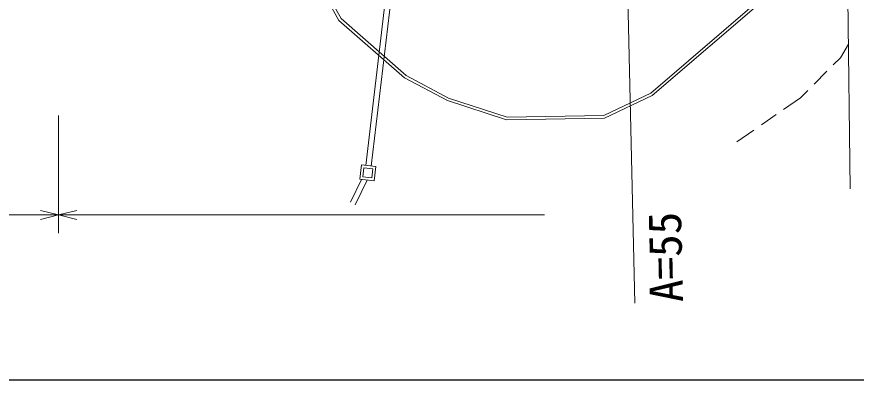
# Model space of a CAD drawing. Units: millimetres, scale not verified. Extents: x 40000 to 680000, y 20000 to 380000.
# Drawn here: x 300494 to 346866, y 205000 to 225055 of the extents above; entities that cross this region are included whole.
import ezdxf
from ezdxf.enums import TextEntityAlignment as Align

# ---------------------------------------------------------------- set-up
doc = ezdxf.new("R2010")
doc.units = ezdxf.units.MM
doc.header["$LTSCALE"] = 1000
for name, color, linetype, lineweight in [('M-BGD', 7, 'Continuous', 13), ('M-STR-HTXT', 7, 'Continuous', 13), ('M-TTL-BAND', 7, 'Continuous', 25)]:
    doc.layers.add(name, color=color, linetype=linetype, lineweight=lineweight)
doc.styles.add('ＭＳ ゴシック', font='')
doc.styles.get('ＭＳ ゴシック').set_extended_font_data('MS Gothic')

msp = doc.modelspace()

# ---------------------------------------------------------------- linework, layer by layer
at = {"layer": 'M-BGD'}
for p, q in [((333433, 262089), (334635, 209255)), ((345998, 261664), (346531, 215563)), ((319778, 216853), (321451, 231054)), ((320075, 216817), (321750, 231024)), ((318293, 224857), (316549, 227952)), ((318411, 224953), (316690, 228008)), ((342851, 227132), (335519, 220835)), ((342971, 227038), (335602, 220708)), ((322007, 221808), (318411, 224953)), ((321921, 221684), (318293, 224857)), ((346439, 223548), (345991, 222799)), ((345991, 222799), (345598, 222404)), ((324281, 220433), (321921, 221684)), ((324340, 220571), (322007, 221808)), ((345246, 222050), (344540, 221341)), ((335519, 220835), (332930, 219609)), ((344188, 220987), (343795, 220592)), ((327555, 219366), (324281, 220433)), ((327577, 219516), (324340, 220571)), ((335602, 220708), (332965, 219459)), ((343795, 220592), (342857, 219941)), ((332965, 219459), (327555, 219366)), ((332930, 219609), (327577, 219516)), ((342447, 219656), (341625, 219086)), ((341215, 218801), (340277, 218150)), ((319436, 216087), (319529, 216882)), ((319529, 216882), (320324, 216788)), ((319602, 216219), (319661, 216715)), ((319661, 216715), (320157, 216657)), ((320099, 216160), (320157, 216657)), ((320230, 215994), (320324, 216788)), ((319602, 216219), (320099, 216160)), ((319533, 216076), (318921, 214818)), ((319848, 216039), (319191, 214687)), ((319436, 216087), (320230, 215994))]:
    msp.add_line(p, q, dxfattribs=at)
at = {"layer": 'M-STR-HTXT'}
for p, q in [((302804, 219602), (302804, 213122)), ((302804, 214122), (301804, 214372)), ((302804, 214122), (303804, 214372)), ((302804, 214122), (80417, 214122)), ((302804, 214122), (301804, 213872)), ((329653, 214122), (302804, 214122)), ((302804, 214122), (303804, 213872))]:
    msp.add_line(p, q, dxfattribs=at)
at = {"layer": 'M-TTL-BAND'}
msp.add_line((579000, 205000), (58000, 205000), dxfattribs=at)

# ---------------------------------------------------------------- texts
at = {"layer": 'M-BGD', "style": 'ＭＳ ゴシック'}
msp.add_text('A=55', height=1833, rotation=91.304, dxfattribs=at).set_placement((336328, 211795), align=Align.MIDDLE_CENTER)

doc.saveas('drawing.dxf')
